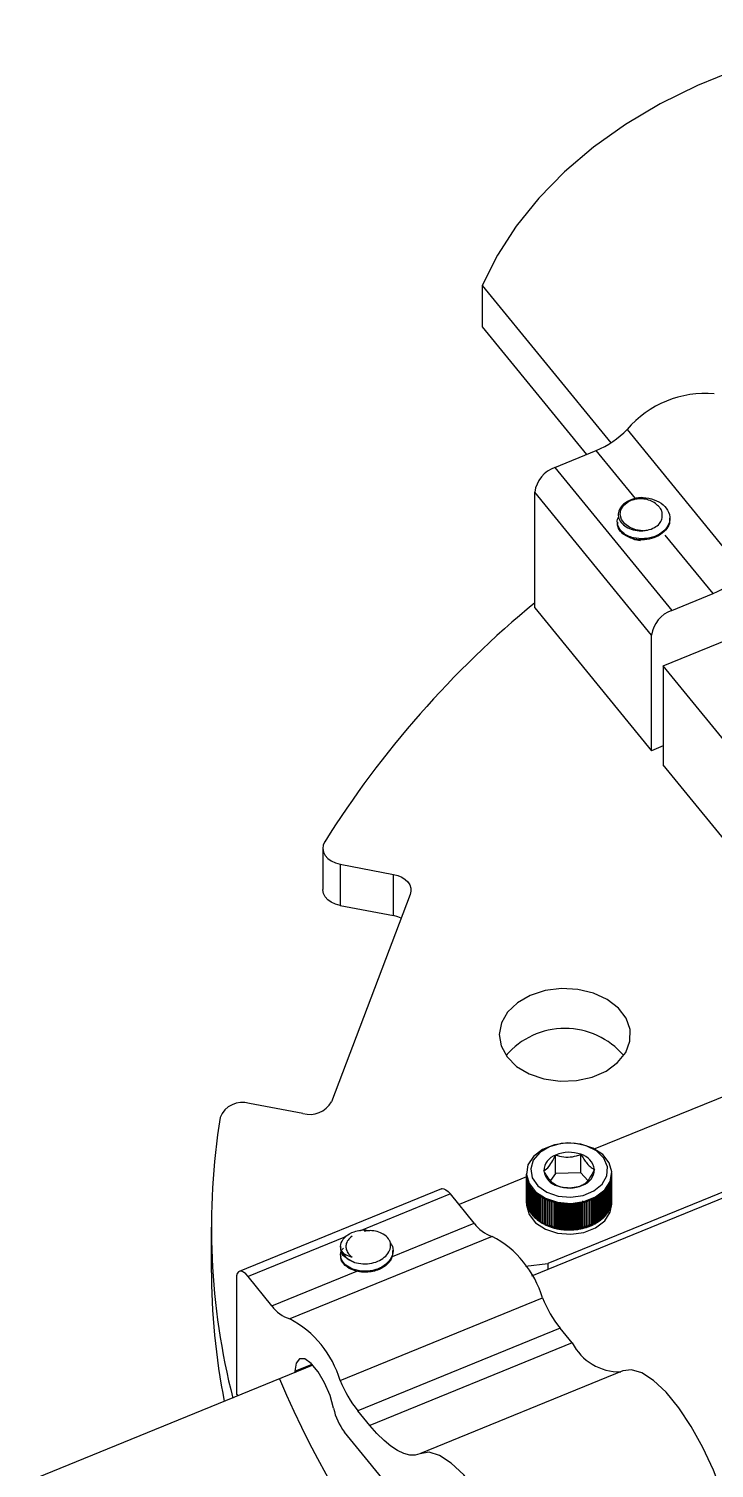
# Model space of a CAD drawing. Header units: inches. Extents: x -3.35 to 3.35, y -2.74 to 2.65.
# Drawn here: x -3.321 to -1.854, y -0.428 to 2.655 of the extents above; entities that cross this region are included whole.
import ezdxf

# ---------------------------------------------------------------- set-up
doc = ezdxf.new("R2010")
doc.units = ezdxf.units.IN
doc.header["$MEASUREMENT"] = 0

msp = doc.modelspace()

# ---------------------------------------------------------------- linework, layer by layer
at = {"color": 7, "linetype": 'Continuous', "lineweight": 25}
for p, q in [((-2.3502, 2.1053), (-2.3502, 2.0169)), ((-2.3502, 2.1053), (-2.075, 1.7682)), ((-2.3502, 2.0169), (-2.1268, 1.7433)), ((-2.0402, 1.797), (-1.7902, 1.4908)), ((-2.1947, 1.7156), (-2.1062, 1.7517)), ((-2.0225, 1.6492), (-2.1062, 1.7517)), ((-2.1947, 1.7156), (-1.9447, 1.4094)), ((-1.988, 1.3564), (-2.238, 1.6626)), ((-2.238, 1.4151), (-2.238, 1.6626)), ((-1.9487, 1.6047), (-1.9487, 1.6069)), ((-2.0607, 1.598), (-2.0607, 1.5958)), ((-1.8562, 1.4455), (-1.9585, 1.5708)), ((-1.9447, 1.4094), (-1.8562, 1.4455)), ((-2.238, 1.4151), (-1.988, 1.1089)), ((-1.988, 1.1089), (-1.988, 1.3564)), ((-1.963, 1.2904), (-1.7701, 1.3692)), ((-1.513, 0.7393), (-1.963, 1.2904)), ((-1.963, 1.2904), (-1.963, 1.0783)), ((-1.963, 1.1191), (-1.988, 1.1089)), ((-1.513, 0.5272), (-1.963, 1.0783)), ((-2.6914, 0.9), (-2.6914, 0.8116)), ((-2.6544, 0.8658), (-2.5399, 0.8441)), ((-2.6544, 0.8658), (-2.6544, 0.7774)), ((-2.5399, 0.7558), (-2.5399, 0.8441)), ((-2.5046, 0.8008), (-2.6728, 0.3569)), ((-2.6544, 0.7774), (-2.5399, 0.7558)), ((-1.8227, 0.3729), (-2.1093, 0.2559)), ((-2.734, 0.3319), (-2.8485, 0.3536)), ((-2.1931, 0.2034), (-2.1931, 0.243)), ((-2.139, 0.2049), (-2.139, 0.2445)), ((-2.2557, 0.1961), (-2.3999, 0.1372)), ((-2.2557, 0.2041), (-2.2557, 0.2027)), ((-2.2557, 0.1463), (-2.2557, 0.2018)), ((-2.2557, 0.1461), (-2.2557, 0.2016)), ((-2.2556, 0.1433), (-2.2556, 0.1988)), ((-2.2555, 0.1431), (-2.2555, 0.1985)), ((-2.2552, 0.1403), (-2.2552, 0.1957)), ((-2.2552, 0.1401), (-2.2552, 0.1955)), ((-2.2546, 0.1373), (-2.2546, 0.1927)), ((-2.2546, 0.1371), (-2.2546, 0.1925)), ((-2.2539, 0.1343), (-2.2539, 0.1897)), ((-2.2538, 0.1341), (-2.2538, 0.1895)), ((-2.2529, 0.1313), (-2.2529, 0.1868)), ((-2.2529, 0.1311), (-2.2529, 0.1866)), ((-2.1931, 0.2034), (-2.2042, 0.1885)), ((-2.139, 0.2049), (-2.1931, 0.2034)), ((-2.1244, 0.1885), (-2.139, 0.2049)), ((-2.076, 0.1302), (-2.076, 0.1856)), ((-2.0759, 0.1304), (-2.0759, 0.1858)), ((-2.0749, 0.1333), (-2.0749, 0.1887)), ((-2.0749, 0.1331), (-2.0749, 0.1885)), ((-2.0741, 0.1363), (-2.0741, 0.1917)), ((-2.0741, 0.1361), (-2.0741, 0.1915)), ((-2.0735, 0.1391), (-2.0735, 0.1945)), ((-2.0734, 0.1393), (-2.0734, 0.1947)), ((-2.073, 0.1423), (-2.073, 0.1977)), ((-2.073, 0.1421), (-2.073, 0.1975)), ((-2.0728, 0.1453), (-2.0728, 0.2008)), ((-2.0728, 0.1451), (-2.0728, 0.2006)), ((-2.0727, 0.2027), (-2.0727, 0.2041)), ((-2.0727, 0.1482), (-2.0727, 0.2018)), ((-2.4371, 0.1706), (-2.8702, -0.0062)), ((-2.4182, 0.1597), (-2.6129, 0.0802)), ((-2.3672, 0.0971), (-2.4182, 0.1597)), ((-2.2518, 0.1284), (-2.2518, 0.1839)), ((-2.2517, 0.1282), (-2.2517, 0.1837)), ((-2.2504, 0.1255), (-2.2504, 0.181)), ((-2.2503, 0.1253), (-2.2503, 0.1808)), ((-2.2489, 0.1227), (-2.2489, 0.1781)), ((-2.2488, 0.1225), (-2.2488, 0.1779)), ((-2.2472, 0.1199), (-2.2472, 0.1754)), ((-2.247, 0.1197), (-2.247, 0.1752)), ((-2.2453, 0.1172), (-2.2453, 0.1726)), ((-2.2451, 0.117), (-2.2451, 0.1725)), ((-1.8267, 0.1542), (-2.2447, -0.0164)), ((-2.2432, 0.1146), (-2.2432, 0.17)), ((-2.243, 0.1144), (-2.243, 0.1698)), ((-2.2409, 0.112), (-2.2409, 0.1674)), ((-2.2408, 0.1118), (-2.2408, 0.1672)), ((-2.2385, 0.1095), (-2.2385, 0.1649)), ((-2.2383, 0.1093), (-2.2383, 0.1647)), ((-2.2359, 0.107), (-2.2359, 0.1625)), ((-2.2357, 0.1069), (-2.2357, 0.1623)), ((-2.2332, 0.1047), (-2.2332, 0.1602)), ((-2.233, 0.1046), (-2.233, 0.16)), ((-2.2303, 0.1025), (-2.2303, 0.1579)), ((-2.2301, 0.1023), (-2.2301, 0.1578)), ((-2.2273, 0.1003), (-2.2273, 0.1558)), ((-2.227, 0.1002), (-2.227, 0.1556)), ((-1.8267, 0.1672), (-2.21, 0.0107)), ((-2.1025, 0.0995), (-2.1025, 0.1549)), ((-2.1023, 0.0996), (-2.1023, 0.1551)), ((-2.0994, 0.1016), (-2.0994, 0.157)), ((-2.0992, 0.1018), (-2.0992, 0.1572)), ((-2.0964, 0.1038), (-2.0964, 0.1592)), ((-2.0962, 0.104), (-2.0962, 0.1594)), ((-2.0936, 0.1061), (-2.0936, 0.1615)), ((-2.0934, 0.1063), (-2.0934, 0.1617)), ((-2.091, 0.1085), (-2.091, 0.1639)), ((-2.0908, 0.1087), (-2.0908, 0.1641)), ((-2.0885, 0.111), (-2.0885, 0.1664)), ((-2.0883, 0.1111), (-2.0883, 0.1666)), ((-2.0862, 0.1135), (-2.0862, 0.1689)), ((-2.086, 0.1137), (-2.086, 0.1691)), ((-2.084, 0.1161), (-2.084, 0.1716)), ((-2.0839, 0.1163), (-2.0839, 0.1718)), ((-2.082, 0.1188), (-2.082, 0.1743)), ((-2.0819, 0.119), (-2.0819, 0.1744)), ((-2.0802, 0.1216), (-2.0802, 0.177)), ((-2.0801, 0.1218), (-2.0801, 0.1772)), ((-2.0786, 0.1244), (-2.0786, 0.1798)), ((-2.0785, 0.1246), (-2.0785, 0.18)), ((-2.0772, 0.1273), (-2.0772, 0.1827)), ((-2.0771, 0.1275), (-2.0771, 0.1829)), ((-2.2557, 0.1472), (-2.2557, 0.1379)), ((-2.2556, 0.1461), (-2.2557, 0.1461)), ((-2.2552, 0.143), (-2.2555, 0.1431)), ((-2.2546, 0.14), (-2.2552, 0.1401)), ((-2.2539, 0.137), (-2.2546, 0.1371)), ((-2.2529, 0.134), (-2.2538, 0.1341)), ((-2.2518, 0.131), (-2.2529, 0.1311)), ((-2.2504, 0.1281), (-2.2517, 0.1282)), ((-2.2489, 0.1253), (-2.2503, 0.1253)), ((-2.2241, 0.0983), (-2.2241, 0.1537)), ((-2.2238, 0.0982), (-2.2238, 0.1536)), ((-2.2208, 0.0964), (-2.2208, 0.1518)), ((-2.2205, 0.0962), (-2.2205, 0.1517)), ((-2.2173, 0.0946), (-2.2173, 0.15)), ((-2.2171, 0.0944), (-2.2171, 0.1499)), ((-2.2138, 0.0929), (-2.2138, 0.1483)), ((-2.2135, 0.0927), (-2.2135, 0.1482)), ((-2.2101, 0.0913), (-2.2101, 0.1467)), ((-2.2099, 0.0912), (-2.2099, 0.1466)), ((-2.2064, 0.0898), (-2.2064, 0.1452)), ((-2.2061, 0.0897), (-2.2061, 0.1452)), ((-2.2025, 0.0885), (-2.2025, 0.1439)), ((-2.2022, 0.0884), (-2.2022, 0.1438)), ((-2.1986, 0.0873), (-2.1986, 0.1427)), ((-2.1986, 0.0908), (-2.1986, 0.1427)), ((-2.1983, 0.0872), (-2.1983, 0.1426)), ((-2.1948, 0.0897), (-2.1948, 0.1417)), ((-2.1945, 0.0862), (-2.1945, 0.1416)), ((-2.1943, 0.0861), (-2.1943, 0.1416)), ((-2.191, 0.0888), (-2.191, 0.1408)), ((-2.1905, 0.0853), (-2.1905, 0.1407)), ((-2.1902, 0.0852), (-2.1902, 0.1406)), ((-2.1871, 0.0879), (-2.1871, 0.14)), ((-2.1863, 0.0845), (-2.1863, 0.1399)), ((-2.186, 0.0844), (-2.186, 0.1399)), ((-2.1831, 0.0872), (-2.1831, 0.1394)), ((-2.1821, 0.0838), (-2.1821, 0.1392)), ((-2.1819, 0.0838), (-2.1819, 0.1392)), ((-2.1791, 0.0867), (-2.1791, 0.1388)), ((-2.1779, 0.0833), (-2.1779, 0.1387)), ((-2.1776, 0.0832), (-2.1776, 0.1387)), ((-2.1751, 0.0863), (-2.1751, 0.1384)), ((-2.1737, 0.0829), (-2.1737, 0.1383)), ((-2.1734, 0.0829), (-2.1734, 0.1383)), ((-2.171, 0.086), (-2.171, 0.1382)), ((-2.1694, 0.0827), (-2.1694, 0.1381)), ((-2.1691, 0.0826), (-2.1691, 0.1381)), ((-2.167, 0.0858), (-2.167, 0.138)), ((-2.1651, 0.0826), (-2.1651, 0.138)), ((-2.1648, 0.0825), (-2.1648, 0.138)), ((-2.1629, 0.0858), (-2.1629, 0.138)), ((-2.1608, 0.0826), (-2.1608, 0.138)), ((-2.1605, 0.0826), (-2.1605, 0.138)), ((-2.1588, 0.0859), (-2.1588, 0.1381)), ((-2.1565, 0.0828), (-2.1565, 0.1382)), ((-2.1562, 0.0828), (-2.1562, 0.1382)), ((-2.1547, 0.0862), (-2.1547, 0.1383)), ((-2.1523, 0.0831), (-2.1523, 0.1385)), ((-2.152, 0.0831), (-2.152, 0.1386)), ((-2.1507, 0.0865), (-2.1507, 0.1387)), ((-2.148, 0.0836), (-2.148, 0.139)), ((-2.1477, 0.0836), (-2.1477, 0.139)), ((-2.1467, 0.087), (-2.1467, 0.1392)), ((-2.1438, 0.0842), (-2.1438, 0.1396)), ((-2.1435, 0.0842), (-2.1435, 0.1397)), ((-2.1427, 0.0877), (-2.1427, 0.1398)), ((-2.1397, 0.0849), (-2.1397, 0.1404)), ((-2.1394, 0.085), (-2.1394, 0.1404)), ((-2.1388, 0.0885), (-2.1388, 0.1405)), ((-2.1356, 0.0858), (-2.1356, 0.1412)), ((-2.1353, 0.0859), (-2.1353, 0.1413)), ((-2.1349, 0.0894), (-2.1349, 0.1448)), ((-2.1315, 0.0868), (-2.1315, 0.1423)), ((-2.1312, 0.0869), (-2.1312, 0.1423)), ((-2.1311, 0.0904), (-2.1311, 0.1424)), ((-2.1275, 0.088), (-2.1275, 0.1434)), ((-2.1273, 0.0881), (-2.1273, 0.1435)), ((-2.1237, 0.0893), (-2.1237, 0.1447)), ((-2.1234, 0.0894), (-2.1234, 0.1448)), ((-2.1199, 0.0907), (-2.1199, 0.1461)), ((-2.1196, 0.0908), (-2.1196, 0.1462)), ((-2.1162, 0.0922), (-2.1162, 0.1476)), ((-2.1159, 0.0923), (-2.1159, 0.1477)), ((-2.1126, 0.0939), (-2.1126, 0.1493)), ((-2.1123, 0.094), (-2.1123, 0.1494)), ((-2.1091, 0.0956), (-2.1091, 0.1511)), ((-2.1088, 0.0958), (-2.1088, 0.1512)), ((-2.1057, 0.0975), (-2.1057, 0.1529)), ((-2.1055, 0.0976), (-2.1055, 0.1531)), ((-2.0786, 0.1244), (-2.0801, 0.1244)), ((-2.0772, 0.1273), (-2.0785, 0.1272)), ((-2.076, 0.1302), (-2.0771, 0.1301)), ((-2.0749, 0.1331), (-2.0759, 0.133)), ((-2.0741, 0.1361), (-2.0749, 0.136)), ((-2.0735, 0.1391), (-2.0741, 0.139)), ((-2.073, 0.1421), (-2.0734, 0.142)), ((-2.0728, 0.1451), (-2.073, 0.1451)), ((-2.0727, 0.1482), (-2.0728, 0.1481)), ((-2.0727, 0.1379), (-2.0727, 0.1472)), ((-2.5426, 0.0255), (-2.3672, 0.0971)), ((-2.2472, 0.1225), (-2.2488, 0.1225)), ((-2.2453, 0.1198), (-2.247, 0.1197)), ((-2.2432, 0.1172), (-2.2451, 0.117)), ((-2.2409, 0.1146), (-2.243, 0.1144)), ((-2.2385, 0.1121), (-2.2408, 0.1118)), ((-2.2359, 0.1097), (-2.2383, 0.1093)), ((-2.2332, 0.1074), (-2.2357, 0.1069)), ((-2.2303, 0.1052), (-2.233, 0.1046)), ((-2.2273, 0.1031), (-2.2301, 0.1023)), ((-2.2241, 0.1011), (-2.227, 0.1002)), ((-2.2208, 0.0993), (-2.2238, 0.0982)), ((-2.2173, 0.0975), (-2.2205, 0.0962)), ((-2.2138, 0.0959), (-2.2171, 0.0944)), ((-2.2101, 0.0944), (-2.2135, 0.0927)), ((-2.2064, 0.0931), (-2.2099, 0.0912)), ((-2.1199, 0.0907), (-2.1234, 0.0927)), ((-2.1162, 0.0922), (-2.1196, 0.094)), ((-2.1126, 0.0939), (-2.1159, 0.0954)), ((-2.1091, 0.0956), (-2.1123, 0.097)), ((-2.1057, 0.0975), (-2.1088, 0.0987)), ((-2.1025, 0.0995), (-2.1055, 0.1005)), ((-2.0994, 0.1016), (-2.1023, 0.1024)), ((-2.0964, 0.1038), (-2.0992, 0.1045)), ((-2.0936, 0.1061), (-2.0962, 0.1067)), ((-2.091, 0.1085), (-2.0934, 0.1089)), ((-2.0885, 0.111), (-2.0908, 0.1113)), ((-2.0862, 0.1135), (-2.0883, 0.1137)), ((-2.084, 0.1161), (-2.086, 0.1163)), ((-2.082, 0.1188), (-2.0839, 0.1189)), ((-2.0802, 0.1216), (-2.0819, 0.1216)), ((-2.93, 0.0884), (-2.93, 0)), ((-2.6427, 0.068), (-2.8513, -0.0171)), ((-2.3291, 0.0688), (-2.7621, -0.108)), ((-2.2025, 0.0919), (-2.2061, 0.0897)), ((-2.1986, 0.0908), (-2.2022, 0.0884)), ((-2.1986, 0.0873), (-2.1986, 0.0908)), ((-2.1948, 0.0897), (-2.1983, 0.0872)), ((-2.1945, 0.0862), (-2.1948, 0.0897)), ((-2.191, 0.0888), (-2.1943, 0.0861)), ((-2.1905, 0.0853), (-2.191, 0.0888)), ((-2.1871, 0.0879), (-2.1902, 0.0852)), ((-2.1863, 0.0845), (-2.1871, 0.0879)), ((-2.1831, 0.0872), (-2.186, 0.0844)), ((-2.1821, 0.0838), (-2.1831, 0.0872)), ((-2.1791, 0.0867), (-2.1819, 0.0838)), ((-2.1779, 0.0833), (-2.1791, 0.0867)), ((-2.1751, 0.0863), (-2.1776, 0.0832)), ((-2.1737, 0.0829), (-2.1751, 0.0863)), ((-2.171, 0.086), (-2.1734, 0.0829)), ((-2.1694, 0.0827), (-2.171, 0.086)), ((-2.167, 0.0858), (-2.1691, 0.0826)), ((-2.1651, 0.0826), (-2.167, 0.0858)), ((-2.1629, 0.0858), (-2.1648, 0.0825)), ((-2.1608, 0.0826), (-2.1629, 0.0858)), ((-2.1588, 0.0859), (-2.1605, 0.0826)), ((-2.1565, 0.0828), (-2.1588, 0.0859)), ((-2.1547, 0.0862), (-2.1562, 0.0828)), ((-2.1523, 0.0831), (-2.1547, 0.0862)), ((-2.1507, 0.0865), (-2.152, 0.0831)), ((-2.148, 0.0836), (-2.1507, 0.0865)), ((-2.1467, 0.087), (-2.1477, 0.0836)), ((-2.1438, 0.0842), (-2.1467, 0.087)), ((-2.1427, 0.0877), (-2.1435, 0.0842)), ((-2.1397, 0.0849), (-2.1427, 0.0877)), ((-2.1388, 0.0885), (-2.1394, 0.085)), ((-2.1356, 0.0858), (-2.1388, 0.0885)), ((-2.1349, 0.0894), (-2.1353, 0.0859)), ((-2.1315, 0.0868), (-2.1349, 0.0894)), ((-2.1311, 0.0904), (-2.1312, 0.0869)), ((-2.1275, 0.088), (-2.1311, 0.0904)), ((-2.1237, 0.0893), (-2.1273, 0.0915)), ((-2.6532, 0.0479), (-2.6532, 0.0449)), ((-2.5412, 0.036), (-2.5412, 0.0382)), ((-2.6532, 0.0294), (-2.6532, 0.0272)), ((-2.2577, 0.0047), (-2.21, 0.0107)), ((-2.21, 0.0107), (-2.21, -0.0023)), ((-2.8763, -0.0219), (-2.8763, -0.2693)), ((-2.8002, -0.0797), (-2.8513, -0.0171)), ((-2.8002, -0.0797), (-2.6189, -0.0056)), ((-2.6545, -0.2398), (-2.2215, -0.063)), ((-2.1834, -0.128), (-2.6164, -0.3048)), ((-2.1577, -0.1594), (-2.1834, -0.128)), ((-2.1577, -0.1594), (-2.5907, -0.3362)), ((-2.7124, -0.2074), (-3.3206, -0.4557)), ((-2.7513, -0.2202), (-2.7144, -0.2052)), ((-2.7513, -0.2202), (-2.7513, -0.2232)), ((-2.0491, -0.2194), (-2.4821, -0.3962)), ((-2.8763, -0.2693), (-2.8732, -0.273)), ((-2.5907, -0.3362), (-2.6164, -0.3048)), ((-2.1074, -1.0088), (-2.6451, -0.3503))]:
    msp.add_line(p, q, dxfattribs=at)
at = {"color": 7, "linetype": 'Continuous', "lineweight": 25, "flags": 128}
for points in [[(-1.0511, 2.6356), (-1.1466, 2.648), (-1.2432, 2.6545), (-1.3402, 2.6549), (-1.437, 2.6493), (-1.5326, 2.6376), (-1.6265, 2.6201), (-1.7177, 2.5967), (-1.8057, 2.5678), (-1.8898, 2.5335), (-1.9692, 2.494), (-2.0435, 2.4498), (-2.1119, 2.4011), (-2.174, 2.3484), (-2.2293, 2.292), (-2.2773, 2.2323), (-2.3177, 2.1699), (-2.3502, 2.1053)], [(-2.0066, 1.5799), (-2.0214, 1.5819), (-2.0347, 1.5869), (-2.0453, 1.5945), (-2.0523, 1.6039), (-2.0551, 1.6144), (-2.0533, 1.6249), (-2.0472, 1.6347), (-2.0373, 1.6427)], [(-2.0118, 1.558), (-2.0237, 1.5606), (-2.0374, 1.5677)], [(-2.6873, 0.9141), (-2.6905, 0.9068), (-2.6914, 0.8993), (-2.69, 0.8918), (-2.6864, 0.8846), (-2.6808, 0.8782), (-2.6733, 0.8727), (-2.6644, 0.8686), (-2.6544, 0.8658)], [(-2.5399, 0.8441), (-2.5307, 0.8417), (-2.5224, 0.838), (-2.5153, 0.8333), (-2.5096, 0.8277), (-2.5055, 0.8214), (-2.5033, 0.8146), (-2.503, 0.8077), (-2.5046, 0.8008)], [(-2.6544, 0.7774), (-2.6644, 0.7802), (-2.6733, 0.7844), (-2.6808, 0.7898), (-2.6864, 0.7962), (-2.69, 0.8034), (-2.6914, 0.8109), (-2.6914, 0.8116)], [(-2.5237, 0.7503), (-2.5307, 0.7533), (-2.5399, 0.7558)], [(-2.3091, 0.5259), (-2.3139, 0.5012), (-2.3099, 0.4765), (-2.2972, 0.4532), (-2.2768, 0.4329), (-2.2499, 0.4168), (-2.2182, 0.4059), (-2.1836, 0.401), (-2.1484, 0.4023), (-2.1148, 0.4098), (-2.0849, 0.4229), (-2.0605, 0.4409), (-2.0432, 0.4626), (-2.034, 0.4867), (-2.0337, 0.5116), (-2.0421, 0.5358), (-2.0587, 0.5578), (-2.0826, 0.5761), (-2.1121, 0.5897), (-2.1455, 0.5976), (-2.1807, 0.5994), (-2.2154, 0.595), (-2.2474, 0.5847), (-2.2748, 0.569), (-2.2958, 0.549), (-2.3091, 0.5259)], [(-2.1607, 0.1395), (-2.1326, 0.1434), (-2.1076, 0.1533), (-2.0882, 0.1682), (-2.0762, 0.1866), (-2.0728, 0.2067), (-2.0784, 0.2265), (-2.0924, 0.2442), (-2.1134, 0.2579), (-2.1394, 0.2664), (-2.1678, 0.2688), (-2.1959, 0.2648), (-2.2209, 0.255), (-2.2403, 0.2401), (-2.2523, 0.2217), (-2.2557, 0.2016), (-2.2501, 0.1818), (-2.2361, 0.1641), (-2.2151, 0.1503), (-2.1891, 0.1419), (-2.1607, 0.1395)], [(-2.161, 0.1524), (-2.1345, 0.1563), (-2.1112, 0.1661), (-2.0936, 0.1807), (-2.0837, 0.1985), (-2.0825, 0.2177), (-2.0902, 0.2361), (-2.1059, 0.2517), (-2.1279, 0.2629), (-2.1539, 0.2684), (-2.181, 0.2676), (-2.2062, 0.2607), (-2.227, 0.2483), (-2.2409, 0.2319), (-2.2465, 0.2131), (-2.2432, 0.1941), (-2.2314, 0.1769), (-2.2122, 0.1633), (-2.1879, 0.1548), (-2.161, 0.1524)], [(-2.4371, 0.1706), (-2.4359, 0.171), (-2.4321, 0.1707), (-2.4278, 0.1687), (-2.4231, 0.165), (-2.4182, 0.1597)], [(-2.2557, 0.1379), (-2.2557, 0.1354), (-2.2501, 0.1155), (-2.2361, 0.0978), (-2.2151, 0.0841), (-2.1891, 0.0756), (-2.1607, 0.0732)], [(-2.1607, 0.0732), (-2.1326, 0.0772), (-2.1076, 0.0871), (-2.0882, 0.1019), (-2.0762, 0.1203), (-2.0727, 0.1379)], [(-2.8513, -0.0171), (-2.8561, -0.0118), (-2.8608, -0.0081), (-2.8651, -0.0061), (-2.8689, -0.0058), (-2.872, -0.0074), (-2.8744, -0.0107), (-2.8758, -0.0155), (-2.8763, -0.0219)], [(-2.6683, -0.2995), (-2.676, -0.2722), (-2.6876, -0.245), (-2.7016, -0.2211), (-2.7163, -0.2033), (-2.7302, -0.1938), (-2.7414, -0.1936), (-2.7487, -0.2028), (-2.7513, -0.2202)], [(-1.836, -0.4827), (-1.8554, -0.4322), (-1.878, -0.3834), (-1.9031, -0.3382), (-1.9297, -0.2982), (-1.9568, -0.265), (-1.9834, -0.2398), (-2.0085, -0.2236), (-2.0311, -0.2169), (-2.0491, -0.2194)], [(-2.4835, -0.3968), (-2.4939, -0.3998), (-2.5055, -0.3997), (-2.5181, -0.3964), (-2.5315, -0.3901), (-2.5457, -0.3808), (-2.5604, -0.3686), (-2.5755, -0.3537), (-2.5907, -0.3362)], [(-2.269, -0.6595), (-2.2884, -0.6089), (-2.311, -0.5602), (-2.3361, -0.5149), (-2.3627, -0.475), (-2.3898, -0.4418), (-2.4164, -0.4166), (-2.4415, -0.4004), (-2.4641, -0.3937), (-2.4835, -0.3968)]]:
    msp.add_lwpolyline(points, dxfattribs=at)
at = {"color": 7, "linetype": 'Continuous', "lineweight": 25}
for centre, radius, start, end in [((-1.873, 1.6538), 0.2201, 84.9932, 139.4221), ((-2.1822, 1.9332), 0.1968, 292.713, 316.1768), ((-2.172, 1.6529), 0.0667, 109.8663, 171.6707), ((-2.0072, 1.586), 0.065, 92.7573, 128.9408), ((-1.9322, 1.627), 0.1968, 292.713, 316.1768), ((-0.879, -0.2211), 2.135, 129.532, 147.8821), ((-1.922, 1.3467), 0.0667, 109.8663, 171.6707), ((-2.1733, 0.349), 0.1652, 40.3408, 139.6592), ((-2.8636, 0.3048), 0.051, 72.7712, 158.6343), ((-2.7196, 0.3841), 0.0542, 254.5959, 329.8195), ((-1.4509, 0.0883), 1.479, 170.8521, 194.3162), ((-2.1642, 0.1754), 0.0735, 69.9855, 113.1801), ((-2.1812, 0.2078), 0.0371, 108.6674, 178.0019), ((-2.1495, 0.2061), 0.0398, 8.7205, 74.738), ((-2.2099, 0.2027), 0.0459, 181.3982, 184.9282), ((-2.2095, 0.2027), 0.0463, 185.1924, 188.7019), ((-2.2088, 0.2028), 0.047, 188.9639, 192.4383), ((-2.2078, 0.2031), 0.048, 192.6971, 196.123), ((-2.2066, 0.2034), 0.0493, 196.3776, 199.7431), ((-2.2051, 0.204), 0.0509, 199.9925, 203.2875), ((-2.179, 0.2151), 0.0398, 188.7205, 254.738), ((-2.1472, 0.2134), 0.0371, 288.6674, 358.0019), ((-2.124, 0.2042), 0.0514, 335.5468, 338.8164), ((-2.1224, 0.2036), 0.0498, 339.064, 342.407), ((-2.1211, 0.2032), 0.0484, 342.6599, 346.0669), ((-2.12, 0.2029), 0.0473, 346.3244, 349.784), ((-2.1192, 0.2028), 0.0465, 350.0451, 353.5444), ((-2.1187, 0.2027), 0.046, 353.8081, 357.3328), ((-2.1185, 0.2027), 0.0458, 357.5979, 1.133), ((-2.2033, 0.2047), 0.0527, 203.5313, 206.7477), ((-2.2014, 0.2057), 0.0549, 206.9851, 210.1167), ((-2.1993, 0.2069), 0.0573, 210.3475, 213.3902), ((-2.1971, 0.2084), 0.06, 213.614, 216.5654), ((-2.1947, 0.2101), 0.0629, 216.7822, 219.6413), ((-2.1923, 0.2121), 0.0661, 219.8512, 222.6187), ((-2.1899, 0.2144), 0.0694, 222.8216, 225.4992), ((-2.1874, 0.2169), 0.073, 225.6955, 228.2858), ((-2.1849, 0.2197), 0.0766, 228.4756, 230.982), ((-2.1825, 0.2227), 0.0805, 231.1657, 233.5922), ((-2.1802, 0.2258), 0.0844, 233.77, 236.121), ((-2.178, 0.2291), 0.0883, 236.2933, 238.5733), ((-2.1643, 0.2458), 0.0735, 249.9855, 293.1801), ((-2.1512, 0.2302), 0.0897, 300.6236, 302.881), ((-2.149, 0.2269), 0.0857, 303.0516, 305.3783), ((-2.1467, 0.2237), 0.0818, 305.5542, 307.955), ((-2.1443, 0.2207), 0.0779, 308.1367, 310.616), ((-2.1419, 0.2178), 0.0742, 310.8037, 313.3656), ((-2.1394, 0.2152), 0.0706, 313.5597, 316.2078), ((-2.137, 0.2129), 0.0672, 316.4085, 319.1457), ((-2.1345, 0.2108), 0.0639, 319.3532, 322.1816), ((-2.1322, 0.2089), 0.0609, 322.3961, 325.3166), ((-2.1299, 0.2074), 0.0582, 325.5381, 328.5505), ((-2.1277, 0.2061), 0.0557, 328.779, 331.8813), ((-2.1257, 0.205), 0.0534, 332.1165, 335.3052), ((-2.21, 0.1472), 0.0458, 177.5979, 181.133), ((-2.2099, 0.1473), 0.0459, 181.3982, 184.9282), ((-2.2095, 0.1473), 0.0463, 185.1924, 188.7019), ((-2.2088, 0.1474), 0.047, 188.9639, 192.4383), ((-2.2078, 0.1476), 0.048, 192.6971, 196.123), ((-2.2066, 0.148), 0.0493, 196.3776, 199.7431), ((-2.2051, 0.1485), 0.0509, 199.9925, 203.2875), ((-2.2033, 0.1493), 0.0527, 203.5313, 206.7477), ((-2.2014, 0.1502), 0.0549, 206.9851, 210.1167), ((-2.1759, 0.2325), 0.0923, 238.7405, 240.9544), ((-2.174, 0.236), 0.0963, 241.1168, 243.2693), ((-2.1723, 0.2395), 0.1002, 243.4274, 245.5234), ((-2.1707, 0.243), 0.104, 245.6774, 247.7218), ((-2.1693, 0.2464), 0.1077, 247.8722, 249.8697), ((-2.1681, 0.2497), 0.1112, 250.0167, 251.972), ((-2.1671, 0.2528), 0.1145, 252.1161, 254.0337), ((-2.1662, 0.2557), 0.1176, 254.1751, 256.0596), ((-2.1656, 0.2584), 0.1203, 256.1987, 258.0542), ((-2.1651, 0.2608), 0.1228, 258.1914, 260.0223), ((-2.1647, 0.2629), 0.1248, 260.1578, 261.9682), ((-2.1645, 0.2646), 0.1266, 262.1023, 263.8964), ((-2.1643, 0.2659), 0.1279, 264.0294, 265.8111), ((-2.1643, 0.2668), 0.1288, 265.9433, 267.7166), ((-2.1642, 0.2673), 0.1293, 267.8483, 269.617), ((-2.1642, 0.2674), 0.1294, 269.7486, 271.5166), ((-2.1642, 0.267), 0.129, 271.6483, 273.4195), ((-2.1642, 0.2662), 0.1282, 273.5516, 275.33), ((-2.1641, 0.265), 0.127, 275.4627, 277.2522), ((-2.1639, 0.2635), 0.1255, 277.3859, 279.1904), ((-2.1635, 0.2615), 0.1235, 279.3254, 281.1491), ((-2.1631, 0.2592), 0.1212, 281.2856, 283.1325), ((-2.1625, 0.2567), 0.1185, 283.2709, 285.1452), ((-2.1617, 0.2538), 0.1156, 285.2858, 287.1919), ((-2.1608, 0.2508), 0.1124, 287.335, 289.2772), ((-2.1596, 0.2475), 0.1089, 289.4232, 291.4061), ((-2.1583, 0.2441), 0.1053, 291.5553, 293.5835), ((-2.1568, 0.2407), 0.1015, 293.7363, 295.8145), ((-2.1551, 0.2372), 0.0976, 295.9712, 298.1043), ((-2.1532, 0.2337), 0.0937, 298.2652, 300.458), ((-2.1277, 0.1506), 0.0557, 328.779, 331.8813), ((-2.1257, 0.1496), 0.0534, 332.1165, 335.3052), ((-2.124, 0.1487), 0.0514, 335.5468, 338.8164), ((-2.1224, 0.1481), 0.0498, 339.064, 342.407), ((-2.1211, 0.1477), 0.0484, 342.6599, 346.0669), ((-2.12, 0.1475), 0.0473, 346.3244, 349.784), ((-2.1192, 0.1473), 0.0465, 350.0451, 353.5444), ((-2.1187, 0.1473), 0.046, 353.8081, 357.3328), ((-2.1185, 0.1472), 0.0458, 357.5979, 1.133), ((-2.3083, 0.1365), 0.0709, 213.7801, 252.9289), ((-2.1993, 0.1515), 0.0573, 210.3475, 213.3902), ((-2.1971, 0.1529), 0.06, 213.614, 216.5654), ((-2.1947, 0.1547), 0.0629, 216.7822, 219.6413), ((-2.1923, 0.1567), 0.0661, 219.8512, 222.6187), ((-2.1899, 0.159), 0.0694, 222.8216, 225.4992), ((-2.1874, 0.1615), 0.073, 225.6955, 228.2858), ((-2.1849, 0.1643), 0.0766, 228.4756, 230.982), ((-2.1825, 0.1672), 0.0805, 231.1657, 233.5922), ((-2.1802, 0.1704), 0.0844, 233.77, 236.121), ((-2.178, 0.1737), 0.0883, 236.2933, 238.5733), ((-2.1759, 0.1771), 0.0923, 238.7405, 240.9544), ((-2.174, 0.1806), 0.0963, 241.1168, 243.2693), ((-2.1723, 0.1841), 0.1002, 243.4274, 245.5234), ((-2.1707, 0.1875), 0.104, 245.6774, 247.7218), ((-2.1568, 0.1852), 0.1015, 293.7363, 295.8145), ((-2.1551, 0.1817), 0.0976, 295.9712, 298.1043), ((-2.1532, 0.1782), 0.0937, 298.2652, 300.458), ((-2.1512, 0.1748), 0.0897, 300.6236, 302.881), ((-2.149, 0.1715), 0.0857, 303.0516, 305.3783), ((-2.1467, 0.1683), 0.0818, 305.5542, 307.955), ((-2.1443, 0.1652), 0.0779, 308.1367, 310.616), ((-2.1419, 0.1624), 0.0742, 310.8037, 313.3656), ((-2.1394, 0.1598), 0.0706, 313.5597, 316.2078), ((-2.137, 0.1574), 0.0672, 316.4085, 319.1457), ((-2.1345, 0.1553), 0.0639, 319.3532, 322.1816), ((-2.1322, 0.1535), 0.0609, 322.3961, 325.3166), ((-2.1299, 0.1519), 0.0582, 325.5381, 328.5505), ((-2.4301, -0.1235), 0.2172, 16.1702, 62.2928), ((-2.1693, 0.191), 0.1077, 247.8722, 249.8697), ((-2.1681, 0.1943), 0.1112, 250.0167, 251.972), ((-2.1671, 0.1974), 0.1145, 252.1161, 254.0337), ((-2.1662, 0.2003), 0.1176, 254.1751, 256.0596), ((-2.1656, 0.203), 0.1203, 256.1987, 258.0542), ((-2.1651, 0.2054), 0.1228, 258.1914, 260.0223), ((-2.1647, 0.2074), 0.1248, 260.1578, 261.9682), ((-2.1645, 0.2091), 0.1266, 262.1023, 263.8964), ((-2.1643, 0.2104), 0.1279, 264.0294, 265.8111), ((-2.1643, 0.2113), 0.1288, 265.9433, 267.7166), ((-2.1642, 0.2118), 0.1293, 267.8483, 269.617), ((-2.1642, 0.2119), 0.1294, 269.7486, 271.5166), ((-2.1642, 0.2116), 0.129, 271.6483, 273.4195), ((-2.1642, 0.2108), 0.1282, 273.5516, 275.33), ((-2.1641, 0.2096), 0.127, 275.4627, 277.2522), ((-2.1639, 0.208), 0.1255, 277.3859, 279.1904), ((-2.1635, 0.2061), 0.1235, 279.3254, 281.1491), ((-2.1631, 0.2038), 0.1212, 281.2856, 283.1325), ((-2.1625, 0.2012), 0.1185, 283.2709, 285.1452), ((-2.1617, 0.1984), 0.1156, 285.2858, 287.1919), ((-2.1608, 0.1953), 0.1124, 287.335, 289.2772), ((-2.1596, 0.1921), 0.1089, 289.4232, 291.4061), ((-2.1583, 0.1887), 0.1053, 291.5553, 293.5835), ((-2.6094, 0.057), 0.0462, 206.2107, 251.8768), ((-1.4514, 0.0007), 1.4786, 180.0252, 191.1331), ((-2.7413, -0.0403), 0.0709, 213.7801, 252.9289), ((-1.9617, 0.0456), 0.2816, 202.6966, 218.0701), ((-2.8631, -0.3003), 0.2172, 16.1702, 62.2928), ((-2.0554, -0.106), 0.1155, 207.5804, 270.7102), ((-0.8499, 0.577), 2.098, 202.8149, 235.6481), ((-2.3947, -0.1312), 0.2816, 202.6966, 218.0701), ((-2.5444, -0.2735), 0.1266, 191.8276, 217.3328)]:
    msp.add_arc(centre, radius, start, end, dxfattribs=at)
for points, knots in [([(-2.0104, 1.651), (-2.0089, 1.651), (-1.9994, 1.6511), (-1.9818, 1.6476), (-1.962, 1.6364), (-1.949, 1.6193), (-1.9474, 1.5984), (-1.9593, 1.5795), (-1.9795, 1.5669), (-2.0034, 1.5618), (-2.0286, 1.5638), (-2.0509, 1.5745), (-2.0612, 1.591), (-2.0624, 1.6041), (-2.058, 1.609), (-2.0579, 1.6092)], [0, 0, 0, 0, 0.015477, 0.10004, 0.18296, 0.265725, 0.364767, 0.461271, 0.546058, 0.627545, 0.712075, 0.80909, 0.907597, 0.997053, 1, 1, 1, 1]), ([(-2.0481, 1.6366), (-2.0514, 1.633), (-2.058, 1.6256), (-2.06, 1.6127), (-2.056, 1.6004), (-2.0461, 1.59), (-2.0319, 1.5827), (-2.0178, 1.5798), (-2.0093, 1.5799), (-2.0066, 1.5799)], [0, 0, 0, 0, 0.1610777, 0.3223636, 0.4764694, 0.6300212, 0.7837567, 0.9307696, 1, 1, 1, 1]), ([(-2.0373, 1.6427), (-2.0334, 1.6449), (-2.0258, 1.6491), (-2.0154, 1.6504), (-2.0104, 1.651)], [0, 0, 0, 0, 0.52042, 1, 1, 1, 1]), ([(-1.9751, 1.6343), (-1.9781, 1.637), (-1.9841, 1.6424), (-1.9973, 1.6471), (-2.0117, 1.6487), (-2.0256, 1.6471), (-2.0336, 1.6441), (-2.0373, 1.6427)], [0, 0, 0, 0, 0.205201, 0.410316, 0.615245, 0.820974, 1, 1, 1, 1]), ([(-1.965, 1.6143), (-1.965, 1.6157), (-1.965, 1.618), (-1.9656, 1.6209), (-1.9666, 1.6238), (-1.968, 1.6266), (-1.9699, 1.6292), (-1.972, 1.6316), (-1.9738, 1.6333), (-1.9751, 1.6343)], [0, 0, 0, 0, 0.203259, 0.30465, 0.406041, 0.6093, 0.710691, 0.812082, 1, 1, 1, 1]), ([(-1.9496, 1.6046), (-1.9494, 1.6029), (-1.9483, 1.5959), (-1.9547, 1.5839), (-1.968, 1.5709), (-1.9872, 1.5625), (-2.0088, 1.5597), (-2.0319, 1.5627), (-2.0489, 1.5718), (-2.0575, 1.5827), (-2.0608, 1.5901), (-2.0604, 1.5945), (-2.0603, 1.5958)], [0, 0, 0, 0, 0.039253, 0.157494, 0.280376, 0.402317, 0.520959, 0.644458, 0.803152, 0.884331, 0.96715, 1, 1, 1, 1]), ([(-2.0066, 1.5799), (-2.0033, 1.5803), (-1.9943, 1.5813), (-1.9812, 1.5861), (-1.9706, 1.5948), (-1.9647, 1.6045), (-1.9649, 1.6112), (-1.965, 1.6143)], [0, 0, 0, 0, 0.139363, 0.386338, 0.603514, 0.815111, 1, 1, 1, 1]), ([(-2.2183, 0.2091), (-2.2147, 0.2117), (-2.2085, 0.2161), (-2.1996, 0.2299), (-2.1951, 0.239), (-2.1931, 0.243)], [0, 0, 0, 0, 0.439111, 0.751362, 1, 1, 1, 1]), ([(-2.1931, 0.243), (-2.1905, 0.2422), (-2.1821, 0.2396), (-2.1667, 0.2377), (-2.1507, 0.2403), (-2.1421, 0.2434), (-2.139, 0.2445)], [0, 0, 0, 0, 0.156025, 0.493707, 0.819058, 1, 1, 1, 1]), ([(-2.139, 0.2445), (-2.1349, 0.2376), (-2.1278, 0.2258), (-2.1175, 0.216), (-2.1124, 0.2133), (-2.1101, 0.2121)], [0, 0, 0, 0, 0.4391106, 0.7513622, 1, 1, 1, 1]), ([(-2.1894, 0.1767), (-2.1936, 0.1791), (-2.2007, 0.1831), (-2.2109, 0.1964), (-2.2161, 0.2052), (-2.2183, 0.2091)], [0, 0, 0, 0, 0.439111, 0.751362, 1, 1, 1, 1]), ([(-2.1101, 0.2121), (-2.1138, 0.205), (-2.1199, 0.1928), (-2.1289, 0.1825), (-2.1334, 0.1795), (-2.1354, 0.1782)], [0, 0, 0, 0, 0.439111, 0.751362, 1, 1, 1, 1]), ([(-2.1354, 0.1782), (-2.1384, 0.1771), (-2.1471, 0.1741), (-2.163, 0.1714), (-2.1784, 0.1734), (-2.1868, 0.1759), (-2.1894, 0.1767)], [0, 0, 0, 0, 0.180942, 0.506293, 0.843975, 1, 1, 1, 1]), ([(-2.6509, 0.0365), (-2.6513, 0.0375), (-2.6538, 0.0435), (-2.6536, 0.0552), (-2.6433, 0.0699), (-2.624, 0.0801), (-2.604, 0.0842), (-2.5931, 0.0814), (-2.5913, 0.0809)], [0, 0, 0, 0, 0.040179, 0.259706, 0.474966, 0.689825, 0.946939, 1, 1, 1, 1]), ([(-2.6289, 0.0689), (-2.632, 0.0663), (-2.6383, 0.0611), (-2.6425, 0.051), (-2.6419, 0.0407), (-2.6371, 0.0314), (-2.6315, 0.0264), (-2.6288, 0.0241)], [0, 0, 0, 0, 0.2052012, 0.4103159, 0.6152446, 0.8209743, 1, 1, 1, 1]), ([(-2.5474, 0.0573), (-2.5485, 0.0595), (-2.5516, 0.0656), (-2.5608, 0.0737), (-2.5748, 0.0795), (-2.5894, 0.0817), (-2.5986, 0.0803), (-2.6029, 0.0797)], [0, 0, 0, 0, 0.139363, 0.386338, 0.603514, 0.815111, 1, 1, 1, 1]), ([(-2.547, 0.0549), (-2.5454, 0.0525), (-2.5399, 0.0446), (-2.5412, 0.0279), (-2.553, 0.0092), (-2.5764, -0.0036), (-2.6033, -0.0073), (-2.6265, -0.0027), (-2.6429, 0.0067), (-2.6497, 0.0156), (-2.6536, 0.0258), (-2.6546, 0.035), (-2.6491, 0.0417), (-2.6474, 0.0437)], [0, 0, 0, 0, 0.04894, 0.15809, 0.28336, 0.410556, 0.526065, 0.640846, 0.733587, 0.822595, 0.84258, 0.951772, 1, 1, 1, 1]), ([(-2.6238, 0.013), (-2.631, 0.0164), (-2.645, 0.023), (-2.6542, 0.0362), (-2.6524, 0.0433), (-2.652, 0.0448)], [0, 0, 0, 0, 0.451044, 0.886431, 1, 1, 1, 1]), ([(-2.5422, 0.0361), (-2.5422, 0.0323), (-2.5423, 0.0215), (-2.553, 0.0084), (-2.5676, -0.001), (-2.5809, -0.0059), (-2.595, -0.0083), (-2.6097, -0.0081), (-2.6278, -0.0044), (-2.6447, 0.0056), (-2.6542, 0.0185), (-2.6524, 0.0256), (-2.652, 0.0271)], [0, 0, 0, 0, 0.084287, 0.243069, 0.324294, 0.407158, 0.488921, 0.567623, 0.658549, 0.812558, 0.961222, 1, 1, 1, 1]), ([(-2.6288, 0.0241), (-2.6336, 0.0255), (-2.6428, 0.0283), (-2.6483, 0.0339), (-2.6509, 0.0365)], [0, 0, 0, 0, 0.52042, 1, 1, 1, 1]), ([(-2.6238, 0.013), (-2.6178, 0.0117), (-2.6058, 0.009), (-2.5867, 0.0107), (-2.5695, 0.0166), (-2.556, 0.0261), (-2.5477, 0.0381), (-2.5457, 0.049), (-2.547, 0.0553), (-2.5474, 0.0573)], [0, 0, 0, 0, 0.161078, 0.322364, 0.476469, 0.630021, 0.783757, 0.93077, 1, 1, 1, 1])]:
    msp.add_open_spline(points, degree=3, knots=knots, dxfattribs=at)

doc.saveas('drawing.dxf')
